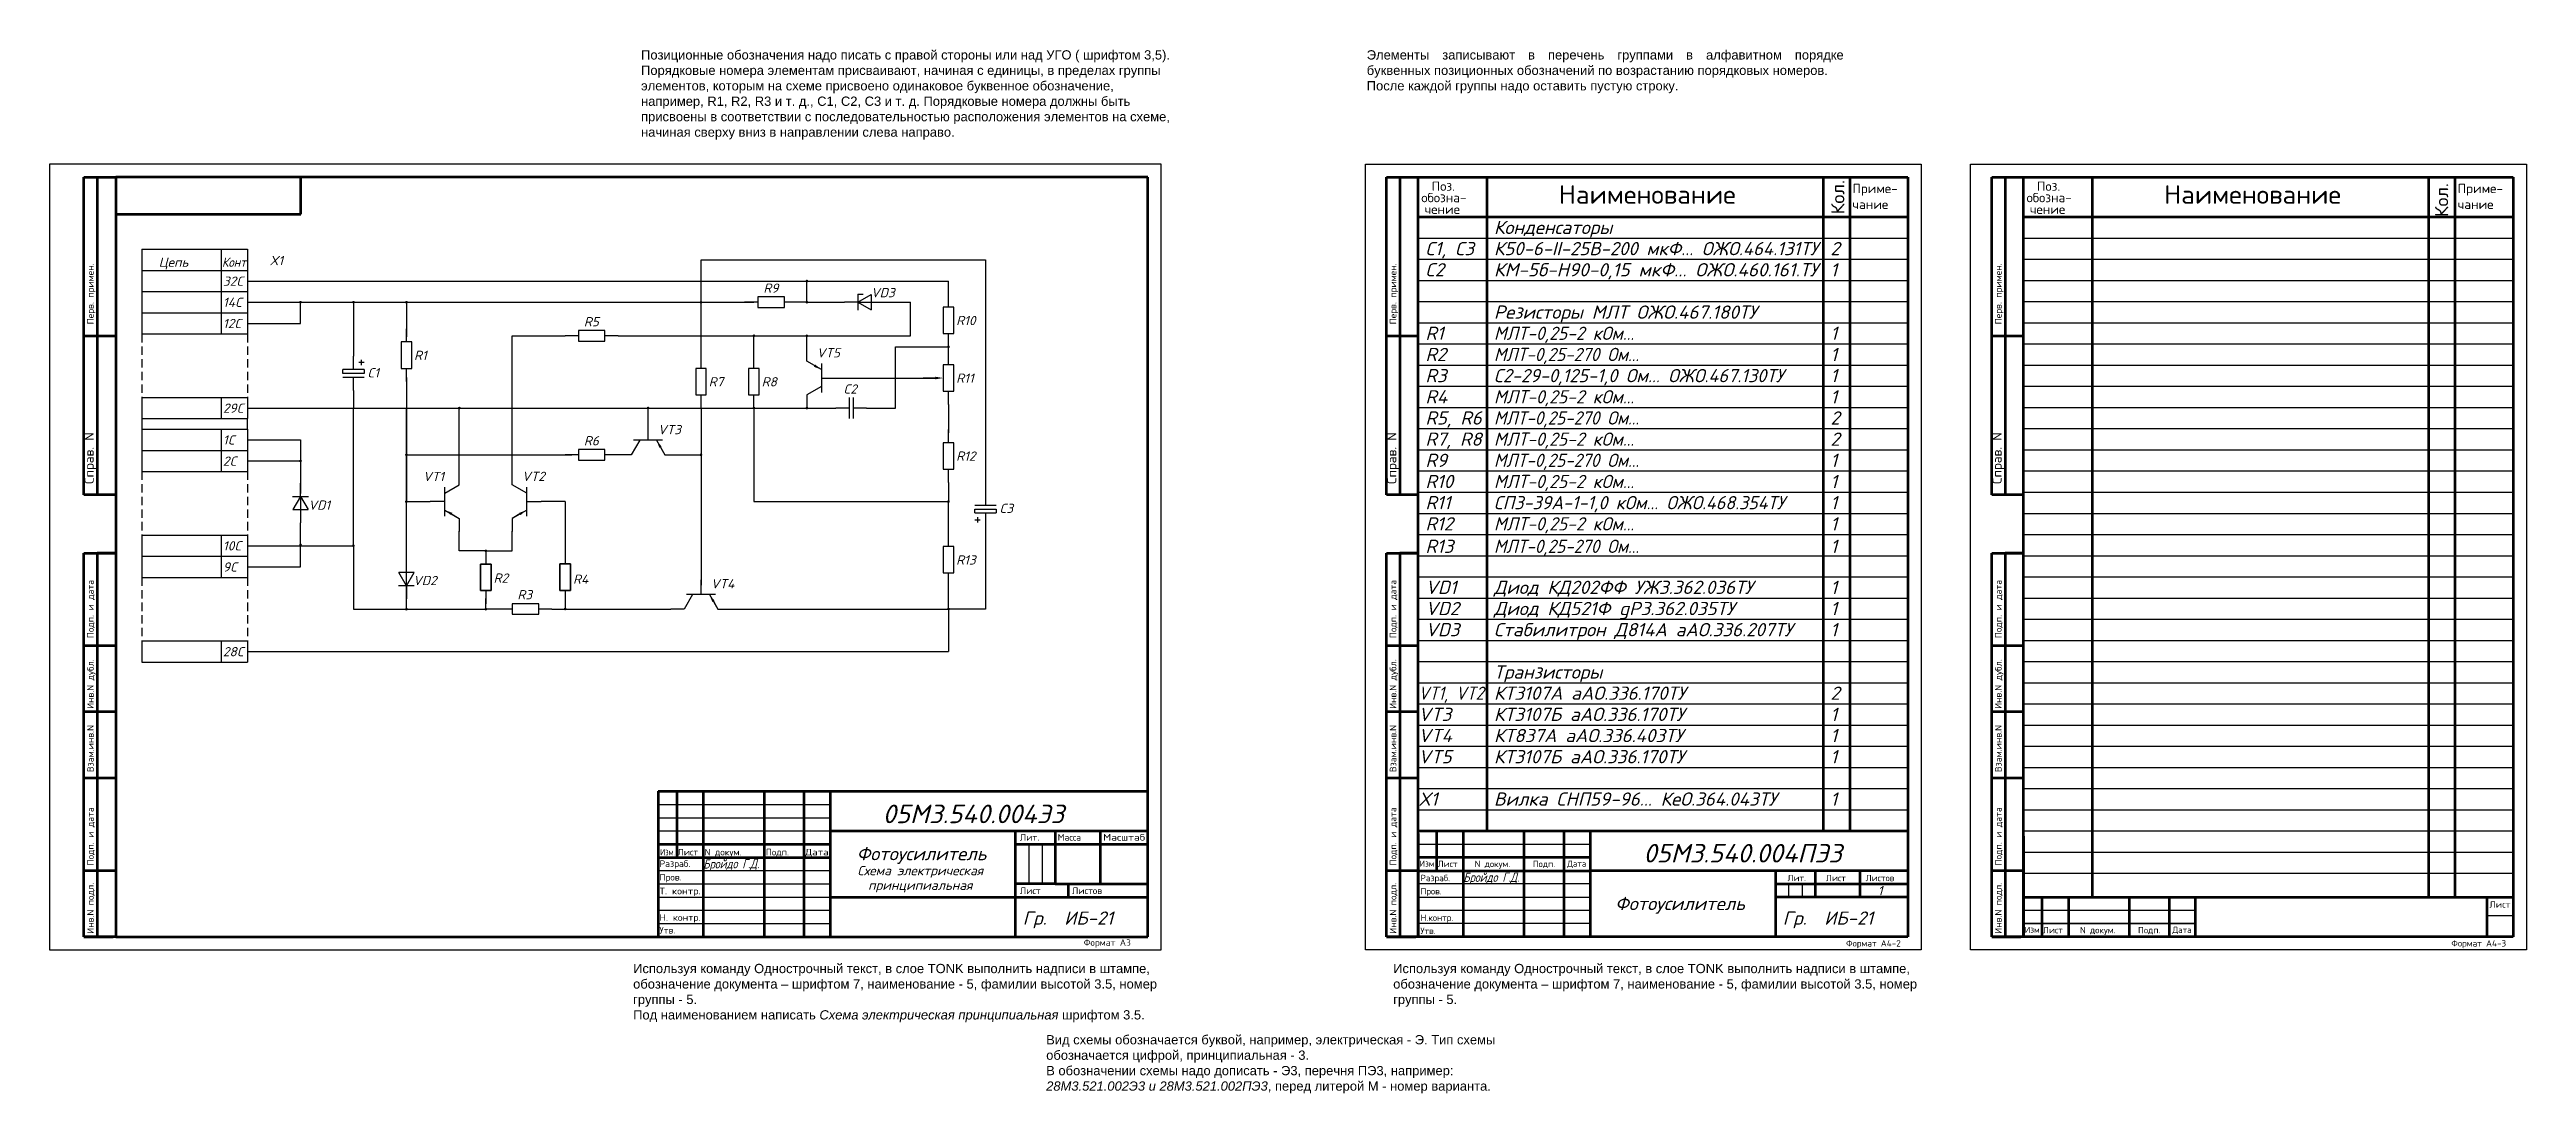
# Model space of a CAD drawing. Header units: millimetres. Extents: x 0 to 936, y -54 to 340.
import ezdxf
from ezdxf import colors
from ezdxf.entities.mleader import LeaderData, LeaderLine
from ezdxf.enums import TextEntityAlignment as Align
from ezdxf.math import Vec2, Vec3

# ---------------------------------------------------------------- set-up
doc = ezdxf.new("R2010")
doc.units = ezdxf.units.MM
doc.linetypes.add('невидимая2', pattern=[4.7625, 3.175, -1.5875])
doc.layers.add('DASHED', color=30, linetype='невидимая2')
doc.layers.add('элементы', color=30, linetype='Continuous')
doc.layers.add('OSN', color=3, linetype='Continuous', lineweight=80)
doc.layers.add('TONK', color=1, linetype='Continuous', lineweight=30)
doc.styles.add('RL', font='simplex.shx')
doc.styles.get("Standard").update_dxf_attribs({"font": 'arial.ttf'})
doc.styles.add('шрифт прямой', font='simplex.shx')
doc.styles.add('шрифт с наклоном', font='simplex.shx', dxfattribs={"oblique": 15})

# ---------------------------------------------------------------- blocks, each defined once
blk = doc.blocks.new('Перечень элементов лист 1')
at = {"layer": 'OSN'}
for p, q in [((8, 172), (8, 292)), ((8, 292), (20, 292)), ((13, 292), (13, 172)), ((20, 292), (205, 292)), ((20, 5), (20, 292)), ((45.86, 292), (45.86, 44.96)), ((173, 292), (173, 44.96)), ((183, 292), (183, 44.96)), ((205, 292), (205, 5)), ((205, 292), (205, 5)), ((20, 277), (205, 277)), ((20, 232), (8, 232)), ((20, 172), (8, 172)), ((8, 5), (8, 150)), ((8, 150), (20, 150)), ((20, 150), (13, 150)), ((13, 150), (13, 5)), ((8, 115), (20, 115)), ((20, 90), (8, 90)), ((8, 65), (20, 65)), ((20, 45), (205, 45)), ((20, 43.96), (20, 5)), ((27, 29.96), (27, 44.96)), ((37, 44.96), (37, 4.96)), ((60, 4.96), (60, 44.96)), ((75, 44.96), (75, 4.96)), ((85, 4.96), (85, 44.96)), ((8, 30), (20, 30)), ((85, 34.96), (20, 34.96)), ((20, 29.96), (85, 29.96)), ((205, 29.96), (85, 29.96)), ((155, 29.96), (155, 5)), ((170, 29.96), (170, 19.96)), ((187, 19.96), (187, 29.96)), ((155, 24.96), (205, 24.96)), ((205, 19.96), (155, 19.96)), ((8, 5), (19, 5)), ((20, 5), (8, 5)), ((205, 5), (20, 5))]:
    blk.add_line(p, q, dxfattribs=at)
at = {"layer": 'TONK'}
for p, q in [((0, 297), (210, 297)), ((0, 0), (0, 297)), ((210, 297), (210, 0)), ((210, 297), (210, 0)), ((20, 269), (205, 269)), ((20, 261), (205, 261)), ((20, 253), (205, 253)), ((20, 245), (205, 245)), ((20, 237), (205, 237)), ((20, 229), (205, 229)), ((20, 221), (205, 221)), ((20, 213), (205, 213)), ((20, 205), (205, 205)), ((20, 197), (205, 197)), ((20, 189), (205, 189)), ((20, 181), (205, 181)), ((20, 173), (205, 173)), ((20, 165), (205, 165)), ((20, 157), (205, 157)), ((20, 149), (205, 149)), ((20, 141), (205, 141)), ((20, 133), (205, 133)), ((20, 125), (205, 125)), ((20, 117), (205, 117)), ((20, 109), (205, 109)), ((20, 101), (205, 101)), ((20, 93), (205, 93)), ((20, 85), (205, 85)), ((20, 77), (205, 77)), ((20, 69), (205, 69)), ((20, 61), (205, 61)), ((20, 53), (205, 53)), ((20, 39.96), (85, 39.96)), ((85, 25), (20, 25)), ((20, 20), (85, 20)), ((160, 19.96), (160, 24.96)), ((165, 24.96), (165, 19.96)), ((20, 15), (85, 15)), ((85, 10), (20, 10)), ((210, 0), (0, 0))]:
    blk.add_line(p, q, dxfattribs=at)
at = {"layer": 'TONK', "color": 4}
for p, q in [((20, 30), (205, 30)), ((210, 0), (0, 0))]:
    blk.add_line(p, q, dxfattribs=at)
at = {"layer": 'TONK', "style": 'RL'}
for s, height, p in [('Поз.', 3.5, (25.04, 286.87)), ('обозна-', 3.5, (21.14, 282.54)), ('Наименование', 7, (73.09, 281.97)), ('чание', 3.5, (184, 280)), ('Приме-', 3.5, (184, 286)), ('чение', 3.5, (22.37, 278.13)), ('Изм', 2.3, (20.44, 31.47)), ('Разраб.', 2.4, (20.81, 26)), ('Лист', 2.4, (27.29, 31.32)), ('Лист', 2.4, (174, 26)), ('Листов', 2.4, (189, 26)), ('Пров.', 2.4, (20.81, 21)), ('Н.контр.', 2.4, (20.81, 11)), ('Утв.', 2.4, (20.81, 6)), ('Формат А4-2', 2.4, (181.62, 1.31))]:
    blk.add_text(s, height=height, dxfattribs=at).set_placement(p)
at = {"layer": 'TONK', "style": 'RL', "width": 0.925424}
blk.add_text('Кол.', height=5, rotation=90, dxfattribs=at).set_placement((181, 278), (181, 291), align=Align.FIT)
at = {"layer": 'TONK', "style": 'шрифт прямой'}
for s, height, p in [('Перв. примен.', 2.5, (11.7, 236.41)), ('Справ. N', 3.5, (11.7, 176.11)), ('Подп. и дата', 2.5, (11.7, 117.82)), ('Инв.N дубл.', 2.5, (11.7, 91.1)), ('Взам.инв.N', 2.5, (11.7, 67.2)), ('Подп. и дата', 2.5, (11.7, 31.92)), ('Инв.N подл.', 2.5, (11.7, 6.12))]:
    blk.add_text(s, height=height, rotation=90, dxfattribs=at).set_placement(p)
at = {"layer": 'TONK', "style": 'RL'}
for s, height, p in [('N докум.', 2.4, (48.02, 31.32)), ('Подп.', 2.4, (67.47, 31.32)), ('Дата', 2.3, (79.86, 31.47)), ('Лит.', 2.4, (163, 26))]:
    blk.add_text(s, height=height, dxfattribs=at).set_placement(p, align=Align.CENTER)
blk = doc.blocks.new('Перечень элементов лист 2')
at = {"layer": 'OSN'}
for p, q in [((8, 172), (8, 292)), ((8, 292), (20, 292)), ((13, 292), (13, 172)), ((20, 292), (205, 292)), ((20, 5), (20, 292)), ((45.86, 292), (45.86, 20)), ((173, 292), (173, 20)), ((183, 292), (183, 20)), ((205, 292), (205, 5)), ((20, 277), (205, 277)), ((20, 232), (8, 232)), ((20, 172), (8, 172)), ((8, 5), (8, 150)), ((8, 150), (20, 150)), ((20, 150), (13, 150)), ((13, 150), (13, 5)), ((8, 115), (20, 115)), ((20, 90), (8, 90)), ((8, 65), (20, 65)), ((20, 42.96), (20, 5)), ((8, 30), (20, 30)), ((20, 20), (205, 20)), ((27, 5), (27, 20)), ((37, 20), (37, 4.96)), ((60, 4.96), (60, 20)), ((75, 20), (75, 4.96)), ((85, 5), (85, 20)), ((195, 20), (195, 5)), ((8, 5), (19, 5)), ((20, 5), (8, 5)), ((205, 5), (20, 5))]:
    blk.add_line(p, q, dxfattribs=at)
at = {"layer": 'TONK'}
for p, q in [((0, 297), (210, 297)), ((0, 0), (0, 297)), ((210, 297), (210, 0)), ((20, 269), (205, 269)), ((20, 261), (205, 261)), ((20, 253), (205, 253)), ((20, 245), (205, 245)), ((20, 237), (205, 237)), ((20, 229), (205, 229)), ((20, 221), (205, 221)), ((20, 213), (205, 213)), ((20, 205), (205, 205)), ((20, 197), (205, 197)), ((20, 189), (205, 189)), ((20, 181), (205, 181)), ((20, 173), (205, 173)), ((20, 165), (205, 165)), ((20, 157), (205, 157)), ((20, 149), (205, 149)), ((20, 141), (205, 141)), ((20, 133), (205, 133)), ((20, 125), (205, 125)), ((20, 117), (205, 117)), ((20, 109), (205, 109)), ((20, 101), (205, 101)), ((20, 93), (205, 93)), ((20, 85), (205, 85)), ((20, 77), (205, 77)), ((20, 69), (205, 69)), ((20, 61), (205, 61)), ((20, 53), (205, 53)), ((20, 45), (205, 45)), ((20, 37), (205, 37)), ((20, 29), (205, 29)), ((20, 15), (85, 15)), ((20, 10), (85, 10)), ((85, 9.96), (20, 9.96)), ((195, 13), (205, 13)), ((210, 0), (0, 0))]:
    blk.add_line(p, q, dxfattribs=at)
at = {"layer": 'TONK', "style": 'RL'}
for s, height, p in [('Поз.', 3.5, (25.04, 286.87)), ('обозна-', 3.5, (21.14, 282.54)), ('Наименование', 7, (73.09, 281.97)), ('чание', 3.5, (184, 280)), ('Приме-', 3.5, (184, 286)), ('чение', 3.5, (22.37, 278.13)), ('Изм', 2.3, (20.44, 6.47)), ('Лист', 2.4, (27.29, 6.32)), ('Формат А4-3', 2.4, (181.62, 1.31))]:
    blk.add_text(s, height=height, dxfattribs=at).set_placement(p)
at = {"layer": 'TONK'}
for s, height, style, p in [('Кол.', 5, 'RL', (180.44, 276.97)), ('Перв. примен.', 2.5, 'шрифт прямой', (11.7, 236.41)), ('Справ. N', 3.5, 'шрифт прямой', (11.7, 176.11)), ('Подп. и дата', 2.5, 'шрифт прямой', (11.7, 117.82)), ('Инв.N дубл.', 2.5, 'шрифт прямой', (11.7, 91.1)), ('Взам.инв.N', 2.5, 'шрифт прямой', (11.7, 67.2)), ('Подп. и дата', 2.5, 'шрифт прямой', (11.7, 31.92)), ('Инв.N подл.', 2.5, 'шрифт прямой', (11.7, 6.12))]:
    blk.add_text(s, height=height, rotation=90, dxfattribs=dict(at, style=style)).set_placement(p)
at = {"layer": 'TONK', "style": 'RL', "width": 0.833333}
blk.add_text('Лист', height=2.4, dxfattribs=at).set_placement((196, 16), (204, 16), align=Align.FIT)
at = {"layer": 'TONK', "style": 'RL'}
for s, height, p in [('N докум.', 2.4, (48.02, 6.32)), ('Подп.', 2.4, (67.47, 6.32)), ('Дата', 2.3, (79.86, 6.47))]:
    blk.add_text(s, height=height, dxfattribs=at).set_placement(p, align=Align.CENTER)
blk = doc.blocks.new('резистор постоянный')
at = {"layer": 'элементы'}
for p, q in [((5, 0), (0, 0)), ((20, 0), (15, 0))]:
    blk.add_line(p, q, dxfattribs=at)
blk.add_lwpolyline([(5, -2), (15, -2), (15, 2), (5, 2)], close=True, dxfattribs=at)
blk = doc.blocks.new('конденсатор электролитический')
at = {"layer": 'элементы'}
for p, q in [((5, 0), (0, 0)), ((3.38, 3), (1.38, 3)), ((2.38, 4), (2.38, 2)), ((5, 4), (5, -4)), ((5, 4), (6.5, 4)), ((6.5, 4), (6.5, -4)), ((8, 4), (8, -4)), ((13, 0), (8, 0)), ((6.5, -4), (5, -4))]:
    blk.add_line(p, q, dxfattribs=at)
blk = doc.blocks.new('диод')
at = {"layer": 'элементы'}
for p, q in [((0, -5), (0, 0)), ((0, -10), (-2.89, -5)), ((-2.89, -5), (2.89, -5)), ((0, -10), (0, -5)), ((0, -10), (2.89, -5)), ((-3, -10), (3, -10)), ((0, -10), (0, -15))]:
    blk.add_line(p, q, dxfattribs=at)
blk = doc.blocks.new('конденсатор постоянной емкости')
at = {"layer": 'элементы'}
for p, q in [((5, 0), (0, 0)), ((5, 4), (5, -4)), ((6.5, 4), (6.5, -4)), ((11.5, 0), (6.5, 0))]:
    blk.add_line(p, q, dxfattribs=at)
blk = doc.blocks.new('стабилитрон односторонний')
at = {"layer": 'элементы'}
for p, q in [((0, -5), (0, 0)), ((-3, -10), (-3, -8)), ((0, -10), (-2.89, -5)), ((-2.89, -5), (2.89, -5)), ((0, -10), (0, -5)), ((0, -10), (2.89, -5)), ((-3, -10), (3, -10)), ((0, -10), (0, -15))]:
    blk.add_line(p, q, dxfattribs=at)
blk = doc.blocks.new('транзистор типа PNP')
at = {"layer": 'элементы'}
for p, q in [((-6.35, 11), (-11.35, 11)), ((-3.18, 5.5), (-6.35, 11)), ((3.18, 5.5), (6.35, 11)), ((6.35, 11), (11.35, 11)), ((-5.5, 5.5), (5.5, 5.5)), ((0, 5.5), (0, 0))]:
    blk.add_line(p, q, dxfattribs=at)
ml = blk.add_multileader_mtext('Standard', dxfattribs=at)
ml.set_content('')
ml.set_leader_properties()
ml.build(insert=Vec2(0, 0))
ml.multileader.update_dxf_attribs({"has_dogleg": 0, "text_right_attachment_type": 6, "dogleg_length": 0.36, "arrow_head_size": 3})
ctx = ml.context
ctx.base_point, ctx.char_height, ctx.arrow_head_size, ctx.landing_gap_size, ctx.plane_origin = Vec3(-6.35, 11), 1, 3, 0.09, Vec3(-3.18, 5.5)
ctx.right_attachment = 6
notes = []
notes.append((ctx, [(0, (1, 1, 0), (-5.99, 11), (-1, 0), 0.36, [(0, [(-3.18, 5.5)], 0, [])])]))
ctx.mtext, ml.multileader.dxf.content_type = None, 0
for ctx, leaders in notes:
    for number, flags, end, landing, length, lines in leaders:
        leader = LeaderData()
        leader.index, (leader.has_last_leader_line, leader.has_dogleg_vector, leader.attachment_direction) = number, flags
        leader.last_leader_point, leader.dogleg_vector, leader.dogleg_length = Vec3(end), Vec3(landing), length
        for number, points, colour, breaks in lines:
            line = LeaderLine()
            line.index, line.vertices, line.color, line.breaks = number, Vec3.list(points), colors.encode_raw_color(colour), breaks
            leader.lines.append(line)
        ctx.leaders.append(leader)
blk = doc.blocks.new('резистор переменный')
at = {"layer": 'элементы'}
for p, q in [((5, 0), (0, 0)), ((20, 0), (15, 0))]:
    blk.add_line(p, q, dxfattribs=at)
blk.add_lwpolyline([(5, -2), (15, -2), (15, 2), (5, 2)], close=True, dxfattribs=at)
ml = blk.add_multileader_mtext('Standard', dxfattribs=at)
ml.set_content('')
ml.set_leader_properties()
ml.build(insert=Vec2(0, 0))
ml.multileader.update_dxf_attribs({"has_dogleg": 0, "text_right_attachment_type": 6, "dogleg_length": 0.36, "arrow_head_size": 3})
ctx = ml.context
ctx.base_point, ctx.char_height, ctx.arrow_head_size, ctx.landing_gap_size, ctx.plane_origin = Vec3(10, -9.58), 1, 3, 0.09, Vec3(10, -2)
ctx.right_attachment = 6
notes = []
notes.append((ctx, [(0, (1, 1, 0), (10.36, -9.58), (-1, 0), 0.36, [(0, [(10, -2)], 0, [])])]))
ctx.mtext, ml.multileader.dxf.content_type = None, 0
for ctx, leaders in notes:
    for number, flags, end, landing, length, lines in leaders:
        leader = LeaderData()
        leader.index, (leader.has_last_leader_line, leader.has_dogleg_vector, leader.attachment_direction) = number, flags
        leader.last_leader_point, leader.dogleg_vector, leader.dogleg_length = Vec3(end), Vec3(landing), length
        for number, points, colour, breaks in lines:
            line = LeaderLine()
            line.index, line.vertices, line.color, line.breaks = number, Vec3.list(points), colors.encode_raw_color(colour), breaks
            leader.lines.append(line)
        ctx.leaders.append(leader)

msp = doc.modelspace()

# ---------------------------------------------------------------- linework, layer by layer
at = {"layer": 'DASHED'}
for p, q in [((34.83, 232.78), (34.83, 208.78)), ((74.83, 232.78), (74.83, 208.78)), ((34.83, 180.78), (34.83, 156.78)), ((74.83, 180.78), (74.83, 156.78)), ((34.83, 140.78), (34.83, 116.78)), ((74.83, 140.78), (74.83, 116.78))]:
    msp.add_line(p, q, dxfattribs=at)
at = {"layer": 'OSN'}
for p, q in [((13, 172), (13, 292)), ((13, 292), (25, 292)), ((18, 292), (18, 172)), ((415, 292), (25, 292)), ((25, 292), (25, 5)), ((95, 278), (95, 292)), ((415, 5), (415, 292)), ((25, 278), (95, 278)), ((25, 232), (13, 232)), ((25, 172), (13, 172)), ((13, 5), (13, 150)), ((13, 150), (25, 150)), ((25, 150), (18, 150)), ((18, 150), (18, 5)), ((13, 115), (25, 115)), ((25, 90), (13, 90)), ((13, 65), (25, 65)), ((230, 60), (230, 5)), ((230, 60), (415, 60)), ((237, 60), (237, 35)), ((247, 60), (247, 5)), ((270, 60), (270, 5)), ((285, 60), (285, 5)), ((295, 60), (295, 5)), ((230, 40), (295, 40)), ((295, 45), (415, 45)), ((365, 5), (365, 45)), ((365, 40), (415, 40)), ((380, 45), (380, 25)), ((397, 45), (397, 25)), ((13, 30), (25, 30)), ((230, 35), (295, 35)), ((295, 20), (415, 20)), ((380, 25), (365, 25)), ((380, 25), (415, 25)), ((385, 20), (385, 25)), ((13, 5), (24, 5)), ((25, 5), (13, 5)), ((25, 5), (415, 5))]:
    msp.add_line(p, q, dxfattribs=at)
at = {"layer": 'TONK'}
for p, q in [((420, 297), (0, 297)), ((0, 297), (0, 0)), ((420, 0), (420, 297)), ((230, 55), (295, 55)), ((230, 50), (295, 50)), ((230, 45), (295, 45)), ((370, 40), (370, 25)), ((375, 40), (375, 25)), ((230, 30), (295, 30)), ((230, 25), (295, 25)), ((230, 20), (295, 20)), ((230, 15), (295, 15)), ((230, 10), (295, 10)), ((0, 0), (420, 0))]:
    msp.add_line(p, q, dxfattribs=at)
at = {"layer": 'элементы'}
for p, q in [((34.83, 264.78), (74.83, 264.78)), ((34.83, 264.78), (34.83, 256.78)), ((64.83, 264.78), (64.83, 256.78)), ((74.83, 264.78), (74.83, 256.78)), ((34.83, 256.78), (34.83, 248.78)), ((34.83, 256.78), (74.83, 256.78)), ((64.83, 256.78), (64.83, 248.78)), ((74.83, 256.78), (74.83, 248.78)), ((74.83, 252.78), (138.79, 252.78)), ((138.79, 252.78), (246.15, 252.78)), ((246.15, 252.78), (246.15, 260.78)), ((246.15, 260.78), (301.11, 260.78)), ((246.15, 224.78), (246.15, 252.78)), ((246.15, 252.78), (300.21, 252.78)), ((286.15, 244.78), (286.15, 252.78)), ((300.21, 252.78), (339.65, 252.78)), ((301.11, 260.78), (353.65, 260.78)), ((339.65, 247.92), (339.65, 252.78)), ((353.65, 260.78), (353.65, 172.12)), ((34.83, 248.78), (74.83, 248.78)), ((34.83, 248.78), (34.83, 240.78)), ((64.83, 248.78), (64.83, 240.78)), ((74.83, 248.78), (74.83, 240.78)), ((74.83, 244.78), (94.83, 244.78)), ((94.83, 236.78), (94.83, 244.78)), ((94.83, 244.78), (139.05, 244.78)), ((94.83, 244.78), (114.83, 244.78)), ((114.83, 244.78), (114.83, 224.37)), ((114.83, 244.78), (134.83, 244.78)), ((134.83, 244.78), (134.83, 231.68)), ((139.05, 244.78), (246.15, 244.78)), ((246.15, 244.78), (266.15, 244.78)), ((286.15, 244.78), (282.63, 244.78)), ((286.15, 244.78), (300.42, 244.78)), ((315.42, 244.78), (325.36, 244.78)), ((325.36, 232.09), (325.36, 244.78)), ((34.83, 240.78), (74.83, 240.78)), ((34.83, 240.78), (34.83, 232.78)), ((64.83, 240.78), (64.83, 232.78)), ((74.83, 240.78), (74.83, 232.78)), ((74.83, 236.78), (94.83, 236.78)), ((34.83, 232.78), (74.83, 232.78)), ((174.8, 204.78), (174.8, 232.09)), ((174.8, 232.09), (194.8, 232.09)), ((214.8, 232.09), (246.15, 232.09)), ((246.15, 232.09), (266.15, 232.09)), ((266.15, 232.09), (286.15, 232.09)), ((266.15, 224.78), (266.15, 232.09)), ((286.15, 227.48), (286.15, 232.09)), ((286.15, 232.09), (325.36, 232.09)), ((319.65, 204.78), (319.65, 227.92)), ((319.65, 227.92), (339.65, 227.92)), ((339.65, 223.07), (339.65, 227.92)), ((134.83, 216.37), (134.83, 204.78)), ((297.15, 216.13), (335.66, 216.13)), ((34.83, 208.78), (34.83, 200.78)), ((34.83, 208.78), (74.83, 208.78)), ((64.83, 208.78), (64.83, 200.78)), ((74.83, 208.78), (74.83, 200.78)), ((114.83, 211.37), (114.83, 204.78)), ((339.65, 206.13), (339.65, 195.42)), ((34.83, 200.78), (74.83, 200.78)), ((34.83, 200.78), (34.83, 196.78)), ((34.83, 196.78), (74.83, 196.78)), ((34.83, 196.78), (34.83, 188.78)), ((64.83, 196.78), (64.83, 188.78)), ((74.83, 204.78), (134.83, 204.78)), ((74.83, 196.78), (74.83, 200.78)), ((74.83, 196.78), (74.83, 188.78)), ((114.83, 152.78), (114.83, 204.78)), ((134.83, 204.78), (134.82, 169.43)), ((134.83, 149), (134.83, 204.78)), ((134.83, 204.78), (226.15, 204.78)), ((134.83, 204.78), (134.83, 184.78)), ((154.83, 180.78), (154.83, 204.78)), ((174.8, 180.78), (174.8, 204.78)), ((226.15, 198.11), (226.15, 204.78)), ((226.15, 204.78), (246.15, 204.78)), ((246.15, 204.78), (246.15, 137.8)), ((246.15, 204.78), (296.53, 204.78)), ((266.15, 204.78), (266.15, 169.43)), ((286.15, 204.78), (297.15, 204.78)), ((308.65, 204.78), (319.65, 204.78)), ((34.83, 188.78), (74.83, 188.78)), ((34.83, 188.78), (34.83, 180.78)), ((64.83, 188.78), (64.83, 180.78)), ((74.83, 192.78), (94.83, 192.78)), ((74.83, 188.78), (74.83, 180.78)), ((94.83, 192.78), (94.83, 172.56)), ((34.83, 180.78), (74.83, 180.78)), ((74.83, 184.78), (94.83, 184.78)), ((134.82, 187.11), (197.3, 187.11)), ((237.5, 187.11), (246.15, 187.11)), ((134.82, 169.43), (143.83, 169.43)), ((194.82, 169.43), (185.8, 169.43)), ((194.82, 169.43), (194.82, 150.03)), ((266.15, 169.43), (339.65, 169.43)), ((339.65, 176.7), (339.65, 169.43)), ((339.65, 157.06), (339.65, 169.43)), ((94.83, 144.78), (94.83, 161.4)), ((353.65, 160.14), (353.65, 128.85)), ((34.83, 156.78), (34.83, 148.78)), ((34.83, 156.78), (74.83, 156.78)), ((64.83, 156.78), (64.83, 148.78)), ((74.83, 156.78), (74.83, 148.78)), ((74.83, 152.78), (94.83, 152.78)), ((94.83, 152.78), (114.83, 152.78)), ((114.83, 152.78), (114.83, 128.78)), ((154.83, 150.81), (154.83, 158.27)), ((164.83, 150.81), (154.83, 150.81)), ((164.83, 150.81), (174.83, 150.81)), ((174.81, 150.81), (174.8, 158.27)), ((34.83, 148.78), (74.83, 148.78)), ((34.83, 148.78), (34.83, 140.78)), ((34.83, 148.78), (74.83, 148.78)), ((34.83, 140.78), (74.83, 140.78)), ((64.83, 148.78), (64.83, 140.78)), ((74.83, 148.78), (74.83, 140.78)), ((74.83, 144.78), (94.83, 144.78)), ((134.83, 128.78), (134.83, 149)), ((339.65, 128.85), (339.65, 141.22)), ((164.83, 128.78), (164.83, 132.85)), ((114.83, 128.78), (134.83, 128.78)), ((134.83, 128.78), (164.83, 128.78)), ((169.83, 128.85), (164.83, 128.78)), ((189.83, 128.85), (234.8, 128.85)), ((194.82, 130.88), (194.82, 128.85)), ((257.5, 128.85), (339.65, 128.85)), ((339.65, 128.85), (339.65, 112.78)), ((353.65, 128.85), (339.65, 128.85)), ((34.83, 116.78), (34.83, 108.78)), ((34.83, 116.78), (74.83, 116.78)), ((64.83, 116.78), (64.83, 108.78)), ((74.83, 116.78), (74.83, 108.78)), ((74.83, 112.78), (339.65, 112.78)), ((34.83, 108.78), (74.83, 108.78))]:
    msp.add_line(p, q, dxfattribs=at)
at = {"layer": 'элементы', "const_width": 0.5}
for points in [[(285.9, 252.78, 1), (286.4, 252.78, 1)], [(94.58, 244.78, 1), (95.08, 244.78, 1)], [(114.58, 244.78, 1), (115.08, 244.78, 1)], [(134.58, 244.78, 1), (135.08, 244.78, 1)], [(245.9, 244.78, 1), (246.4, 244.78, 1)], [(285.9, 244.78, 1), (286.4, 244.78, 1)], [(265.9, 232.09, 1), (266.4, 232.09, 1)], [(285.9, 232.09, 1), (286.4, 232.09, 1)], [(339.4, 227.92, 1), (339.9, 227.92, 1)], [(154.58, 204.78, 1), (155.08, 204.78, 1)], [(225.9, 204.78, 1), (226.4, 204.78, 1)], [(265.9, 204.78, 1), (266.4, 204.78, 1)], [(285.9, 204.78, 1), (286.4, 204.78, 1)], [(134.58, 187.11, 1), (135.08, 187.11, 1)], [(245.9, 187.11, 1), (246.4, 187.11, 1)], [(94.58, 184.78, 1), (95.08, 184.78, 1)], [(134.57, 169.43, 1), (135.07, 169.43, 1)], [(339.4, 169.43, 1), (339.9, 169.43, 1)], [(94.58, 153.09, 1), (95.08, 153.09, 1)], [(114.58, 152.78, 1), (115.08, 152.78, 1)], [(164.58, 150.81, 1), (165.08, 150.81, 1)], [(134.58, 128.78, 1), (135.08, 128.78, 1)], [(164.58, 128.78, 1), (165.08, 128.78, 1)], [(194.57, 128.85, 1), (195.07, 128.85, 1)], [(339.4, 128.85, 1), (339.9, 128.85, 1)]]:
    msp.add_lwpolyline(points, format="xyb", close=True, dxfattribs=at)

# ---------------------------------------------------------------- block references
at = {"layer": 'элементы'}
for name, p in [('Перечень элементов лист 1', (497.17, 0)), ('Перечень элементов лист 2', (725.86, 0)), ('резистор постоянный', (262.63, 244.78)), ('резистор постоянный', (194.8, 232.09)), ('конденсатор постоянной емкости', (297.15, 204.78)), ('резистор постоянный', (194.8, 187.11)), ('резистор постоянный', (169.83, 128.85))]:
    msp.add_blockref(name, p, dxfattribs=at)
for name, p, rotation in [('стабилитрон односторонний', (315.42, 244.78), 270), ('резистор постоянный', (339.65, 247.92), 270), ('резистор постоянный', (134.83, 234.78), 270), ('резистор постоянный', (246.15, 224.78), 270), ('резистор постоянный', (266.15, 224.78), 270), ('резистор переменный', (339.65, 226.13), 270), ('конденсатор электролитический', (114.83, 224.37), 270), ('транзистор типа PNP', (226.15, 198.11), 180), ('резистор постоянный', (339.65, 196.7), 270), ('транзистор типа PNP', (185.8, 169.43), 90.00000000000001), ('конденсатор электролитический', (353.65, 160.14), 89.99999999999999), ('резистор постоянный', (164.83, 130.81), 89.99999999999999), ('резистор постоянный', (194.82, 130.88), 89.99999999999999), ('резистор постоянный', (339.65, 157.46), 270), ('транзистор типа PNP', (246.15, 139.85), 180)]:
    msp.add_blockref(name, p, dxfattribs=dict(at, rotation=rotation))
at = {"layer": 'элементы', "xscale": -1}
for name, p, rotation in [('транзистор типа PNP', (297.15, 216.13), 89.99999999999993), ('транзистор типа PNP', (143.83, 169.43), 270), ('диод', (94.83, 161.4), 180), ('резистор постоянный', (164.83, 130.81), 270), ('резистор постоянный', (194.82, 130.88), 270)]:
    msp.add_blockref(name, p, dxfattribs=dict(at, rotation=rotation))
msp.add_blockref('диод', (134.83, 147.66), dxfattribs=at)

# ---------------------------------------------------------------- texts
at = {"layer": 'TONK', "style": 'шрифт с наклоном', "oblique": 15}
for s, height, p in [('Конденсаторы', 5, (545.73, 270.54)), ('С1, С3', 5, (519.86, 262.54)), ('2', 5, (672.86, 262.54)), ('Цепь', 3.5, (41.24, 258.15)), ('С2', 5, (519.86, 254.54)), ('1', 5, (672.86, 254.54)), ('Резисторы МЛТ ОЖО.467.180ТУ', 5, (545.73, 238.54)), ('R1', 5, (519.86, 230.54)), ('1', 5, (672.86, 230.54)), ('R2', 5, (519.86, 222.54)), ('1', 5, (672.86, 222.54)), ('R3', 5, (519.86, 214.54)), ('1', 5, (672.86, 214.54)), ('R4', 5, (519.86, 206.54)), ('1', 5, (672.86, 206.54)), ('R5, R6', 5, (519.86, 198.54)), ('2', 5, (672.86, 198.54)), ('R7, R8', 5, (519.86, 190.54)), ('R9', 5, (519.86, 182.54)), ('2', 5, (672.86, 190.54)), ('1', 5, (672.86, 182.54)), ('R10', 5, (519.86, 174.54)), ('1', 5, (672.86, 174.54)), ('R11', 5, (519.86, 166.54)), ('1', 5, (672.86, 166.54)), ('R12', 5, (519.86, 158.54)), ('1', 5, (672.86, 158.54)), ('R13', 5, (519.86, 150.04)), ('1', 5, (672.86, 150.04)), ('VD1', 5, (519.86, 134.54)), ('VD2', 5, (519.86, 126.54)), ('Диод КД202ФФ УЖ3.362.036ТУ', 5, (545.73, 134.54)), ('Диод КД521Ф gP3.362.035ТУ', 5, (545.73, 126.54)), ('1', 5, (672.86, 134.54)), ('1', 5, (672.86, 126.54)), ('VD3', 5, (519.86, 118.54)), ('Стабилитрон Д814А аАО.336.207ТУ', 5, (545.73, 118.54)), ('1', 5, (672.86, 118.54)), ('Транзисторы', 5, (545.73, 102.54)), ('КТ3107А аАО.336.170ТУ', 5, (545.73, 94.54)), ('2', 5, (672.86, 94.54)), ('VT3', 5, (517.17, 86.54)), ('КТ3107Б аАО.336.170ТУ', 5, (545.73, 86.54)), ('1', 5, (672.86, 86.54)), ('VT4', 5, (517.17, 78.54)), ('VT5', 5, (517.17, 70.54)), ('КТ837А аАО.336.403ТУ', 5, (545.73, 78.54)), ('КТ3107Б аАО.336.170ТУ', 5, (545.73, 70.54)), ('1', 5, (672.86, 78.54)), ('1', 5, (672.86, 70.54)), ('X1', 5, (517.17, 54.54)), ('Вилка СНП59-96... КеО.364.043ТУ', 5, (545.73, 54.54)), ('1', 5, (672.86, 54.54)), ('1', 3.5, (690.78, 20.67)), ('Гр.  ИБ-21', 5, (367.69, 9.56)), ('Гр.  ИБ-21', 5, (654.85, 9.56))]:
    msp.add_text(s, height=height, dxfattribs=at).set_placement(p)
for s, height, width, p, p2 in [('К50-6-II-25В-200 мкФ... ОЖО.464.131ТУ', 5, 0.981019, (545.73, 262.54), (668.26, 262.54)), ('Конт', 3.5, 0.81829, (65.14, 258.15), (74.25, 258.15)), ('КМ-5б-Н90-0,15 мкФ... ОЖО.460.161.ТУ', 5, 1.015255, (545.73, 254.54), (668.22, 254.54)), ('МЛТ-0,25-2 кОм...', 5, 0.939745, (545.73, 230.54), (598.7, 230.54)), ('МЛТ-0,25-270 Ом...', 5, 0.909974, (545.73, 222.54), (600.55, 222.54)), ('С2-29-0,125-1,0 Ом... ОЖО.467.130ТУ', 5, 0.955504, (545.73, 214.54), (655.28, 214.54)), ('МЛТ-0,25-2 кОм...', 5, 0.939745, (545.73, 206.54), (598.7, 206.54)), ('МЛТ-0,25-270 Ом...', 5, 0.909974, (545.73, 198.54), (600.55, 198.54)), ('МЛТ-0,25-270 Ом...', 5, 0.909974, (545.73, 182.54), (600.55, 182.54)), ('МЛТ-0,25-2 кОм...', 5, 0.939745, (545.73, 190.54), (598.7, 190.54)), ('МЛТ-0,25-2 кОм...', 5, 0.939745, (545.73, 174.54), (598.7, 174.54)), ('СП3-39А-1-1,0 кОм... ОЖО.468.354ТУ', 5, 0.949212, (545.73, 166.54), (655.63, 166.54)), ('МЛТ-0,25-2 кОм...', 5, 0.939745, (545.73, 158.54), (598.7, 158.54)), ('МЛТ-0,25-270 Ом...', 5, 0.909974, (545.73, 150.04), (600.55, 150.04)), ('VT1, VT2', 5, 0.867035, (517.17, 94.54), (541.86, 94.54))]:
    msp.add_text(s, height=height, dxfattribs=dict(at, width=width)).set_placement(p, p2, align=Align.FIT)
at = {"layer": 'TONK', "style": 'шрифт прямой'}
for s, height, p in [('Перв. примен.', 2.5, (16.7, 236.41)), ('Справ. N', 3.5, (16.7, 176.11)), ('Подп. и дата', 2.5, (16.7, 117.82)), ('Инв.N дубл.', 2.5, (16.7, 91.1)), ('Взам.инв.N', 2.5, (16.7, 67.2)), ('Подп. и дата', 2.5, (16.7, 31.92)), ('Инв.N подл.', 2.5, (16.7, 6.12))]:
    msp.add_text(s, height=height, rotation=90, dxfattribs=at).set_placement(p)
at = {"layer": 'TONK', "style": 'шрифт с наклоном', "oblique": 15}
for s, height, p in [('05М3.540.004Э3', 7, (349.06, 51.43)), ('Фотоусилитель', 5, (329.48, 35.74)), ('05М3.540.004ПЭ3', 7, (639.71, 36.59)), ('Схема электрическая', 3.5, (329.01, 29.53)), ('принципиальная', 3.5, (328.99, 23.99)), ('Фотоусилитель', 5, (616.06, 16.9))]:
    msp.add_text(s, height=height, dxfattribs=at).set_placement(p, align=Align.MIDDLE)
at = {"layer": 'TONK', "style": 'шрифт прямой'}
for s, width, p, p2 in [('Изм.', 0.806012, (230.71, 35.72), (236.46, 35.72)), ('Дата', 0.832787, (285.47, 35.72), (294.39, 35.72)), ('Масштаб', 0.8667, (398.06, 41.33), (413.95, 41.33)), ('Т. контр.', 0.881809, (230.47, 21.04), (246.01, 21.04)), ('Н. контр.', 0.847453, (230.47, 11.03), (246.01, 11.03))]:
    msp.add_text(s, height=2.5, dxfattribs=dict(at, width=width)).set_placement(p, p2, align=Align.FIT)
for s, p in [('Лист', (237.25, 35.72)), ('N докум.', (247.49, 35.72)), ('Подп.', (270.6, 35.72)), ('Лит.', (366.64, 41.33)), ('Масса', (380.92, 41.33)), ('Разраб.', (230.47, 31.37)), ('Пров.', (230.47, 26.24)), ('Лист', (366.64, 21.14)), ('Листов', (386.34, 21.14)), ('Утв.', (230.47, 6.22)), ('Формат А3', (390.72, 1.57))]:
    msp.add_text(s, height=2.5, dxfattribs=at).set_placement(p)
at = {"layer": 'TONK', "style": 'шрифт с наклоном', "oblique": 15}
for rotation, width, p, p2 in [(0.35794, 0.864679, (247, 30.78), (270, 30.93)), (0.11014, 0.864663, (534.17, 25.71), (557.17, 25.76))]:
    msp.add_text('Бройдо Г.Д. ', height=3.5, rotation=rotation, dxfattribs=dict(at, width=width)).set_placement(p, p2, align=Align.FIT)
at = {"layer": 'элементы', "style": 'шрифт с наклоном', "oblique": 15}
for s, p in [('X1', (83.15, 258.77)), ('32C', (65.51, 250.98)), ('14C', (65.51, 242.98)), ('R9', (269.71, 248.35)), ('VD3', (310.36, 246.65)), ('12C', (65.51, 234.98)), ('R5', (201.89, 235.66)), ('R10', (342.55, 236.11)), ('R1', (137.72, 222.96)), ('VT5', (289.86, 223.91)), ('C1', (120.07, 216.37)), ('R7', (249.05, 212.96)), ('R8', (269.05, 212.96)), ('R11', (342.55, 214.31)), ('29C', (65.51, 202.98)), ('C2', (299.94, 210.24)), ('VT3', (229.86, 194.89)), ('1C', (65.51, 190.98)), ('R6', (201.89, 190.68)), ('R12', (342.55, 184.89)), ('2C', (65.51, 182.98)), ('VT1', (141.1, 177.16)), ('VT2', (178.51, 177.22)), ('VD1', (97.79, 166.36)), ('C3', (358.9, 165.14)), ('10C', (65.51, 150.98)), ('9C', (65.51, 142.98)), ('VD2', (137.35, 137.86)), ('R2', (167.77, 138.79)), ('R4', (197.8, 138.36)), ('R13', (342.55, 145.64)), ('R3', (176.76, 132.5)), ('VT4', (249.86, 136.63)), ('28C', (65.51, 110.98))]:
    msp.add_text(s, height=3.5, dxfattribs=at).set_placement(p)
at = {"layer": 'элементы', "char_height": 3.5, "attachment_point": 1}
for s, width, gutter_width, heights, insert in [('Позиционные обозначения надо писать с правой стороны или над УГО ( шрифтом 3,5). Порядковые номера элементам присваивают, начиная с единицы, в пределах группы элементов, которым на схеме присвоено одинаковое буквенное обозначение, например, R1, R2, R3 и т. д., С1, С2, С3 и т. д. Порядковые номера должны быть присвоены в соответствии с последовательностью расположения элементов на схеме, начиная сверху вниз в направлении слева направо.', 200.5379, 12.5, [0], (223.5, 339.99)), ('\\pxqj;Элементы записывают в перечень группами в алфавитном порядке буквенных позиционных обозначений по возрастанию порядковых номеров. \\PПосле каждой группы надо оставить пустую строку.', 179.6516, 25, [0], (497.69, 339.99)), ('Используя команду Однострочный текст, в слое TONK выполнить надписи в штампе,\\Pобозначение документа – шрифтом 7, наименование - 5, фамилии высотой 3.5, номер группы - 5. \\PПод наименованием написать {\\fArial|b0|i1|c204|p34;\\C1;Схема электрическая принципиальная} шрифтом 3.5.', 201.73, 12.5, [0], (220.5, -5.25)), ('Используя команду Однострочный текст, в слое TONK выполнить надписи в штампе,\\Pобозначение документа – шрифтом 7, наименование - 5, фамилии высотой 3.5, номер группы - 5. ', 201.73, 12.5, [0], (507.67, -5.25)), ('Вид схемы обозначается буквой, например, электрическая - {\\C1;Э}. Тип схемы обозначается цифрой, принципиальная - {\\C240;\\c2367469;3}.{\\fTimes New Roman|b0|i0|c204|p18;\\P}В обозначении схемы надо дописать - {\\C1;Э3}, перечня {\\C1;ПЭ3}, например:\\P{\\fArial|b0|i1|c204|p34;\\C1;28М3.521.002Э3 и 28М3.521.002ПЭ3}, перед литерой М - номер варианта.', 174.0648, 25, [31.37], (376.57, -32.16))]:
    msp.add_mtext_dynamic_manual_height_columns(s, width=width, gutter_width=gutter_width, heights=heights, dxfattribs=dict(at, insert=insert))

doc.saveas('drawing.dxf')
